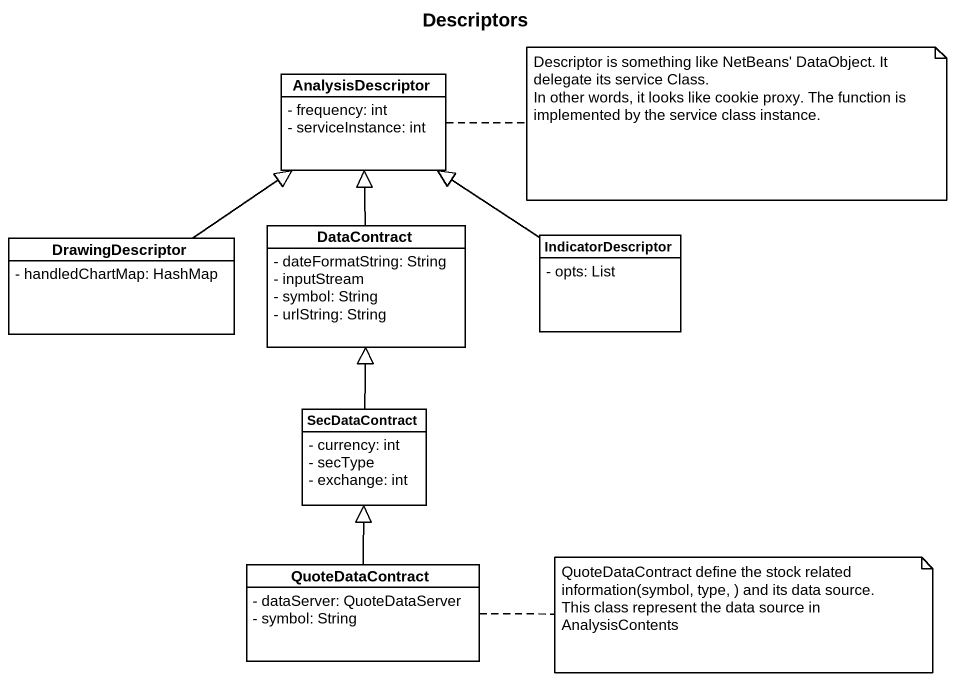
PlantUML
@startuml
title Descriptors
hide circle
hide empty members
skinparam classAttributeIconSize 0
class AnalysisDescriptor {
  - frequency: int
  - serviceInstance: int
}
class DrawingDescriptor {
  - handledChartMap: HashMap
}
class DataContract {
  - dateFormatString: String
  - inputStream
  - symbol: String
  - urlString: String
}
class IndicatorDescriptor {
  - opts: List
}
class SecDataContract {
  - currency: int
  - secType
  - exchange: int
}
class QuoteDataContract {
  - dataServer: QuoteDataServer
  - symbol: String
}
DrawingDescriptor -up-|> AnalysisDescriptor
DataContract -up-|> AnalysisDescriptor
IndicatorDescriptor -up-|> AnalysisDescriptor
SecDataContract -up-|> DataContract
QuoteDataContract -up-|> SecDataContract
note right of AnalysisDescriptor
  Descriptor is something like NetBeans' DataObject. It delegate its service Class.
  In other words, it looks like cookie proxy. The function is implemented by the service class instance.
end note
note right of QuoteDataContract
  QuoteDataContract define the stock related information(symbol, type, ) and its data source.
  This class represent the data source in AnalysisContents
end note
@enduml
